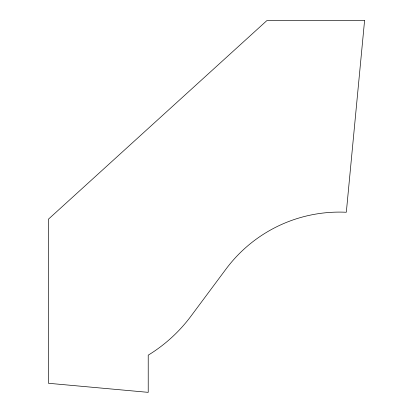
<?xml version="1.0" encoding="UTF-8"?>
<svg xmlns="http://www.w3.org/2000/svg" width="413" height="413" viewBox="0 0 413 413"><rect width="100%" height="100%" fill="white"/><g stroke="black" fill="none" stroke-linecap="round" stroke-linejoin="round"><path stroke-width="0.62" d="M364.571 20.65L346.321 212.261A141.406 141.406 0 0 0 225.978 269.095L191.023 316.079A152.412 152.412 0 0 1 148.221 355.159L148.221 392.35L48.429 383.279L48.429 219.179L266.813 20.65L364.571 20.65"/></g></svg>
